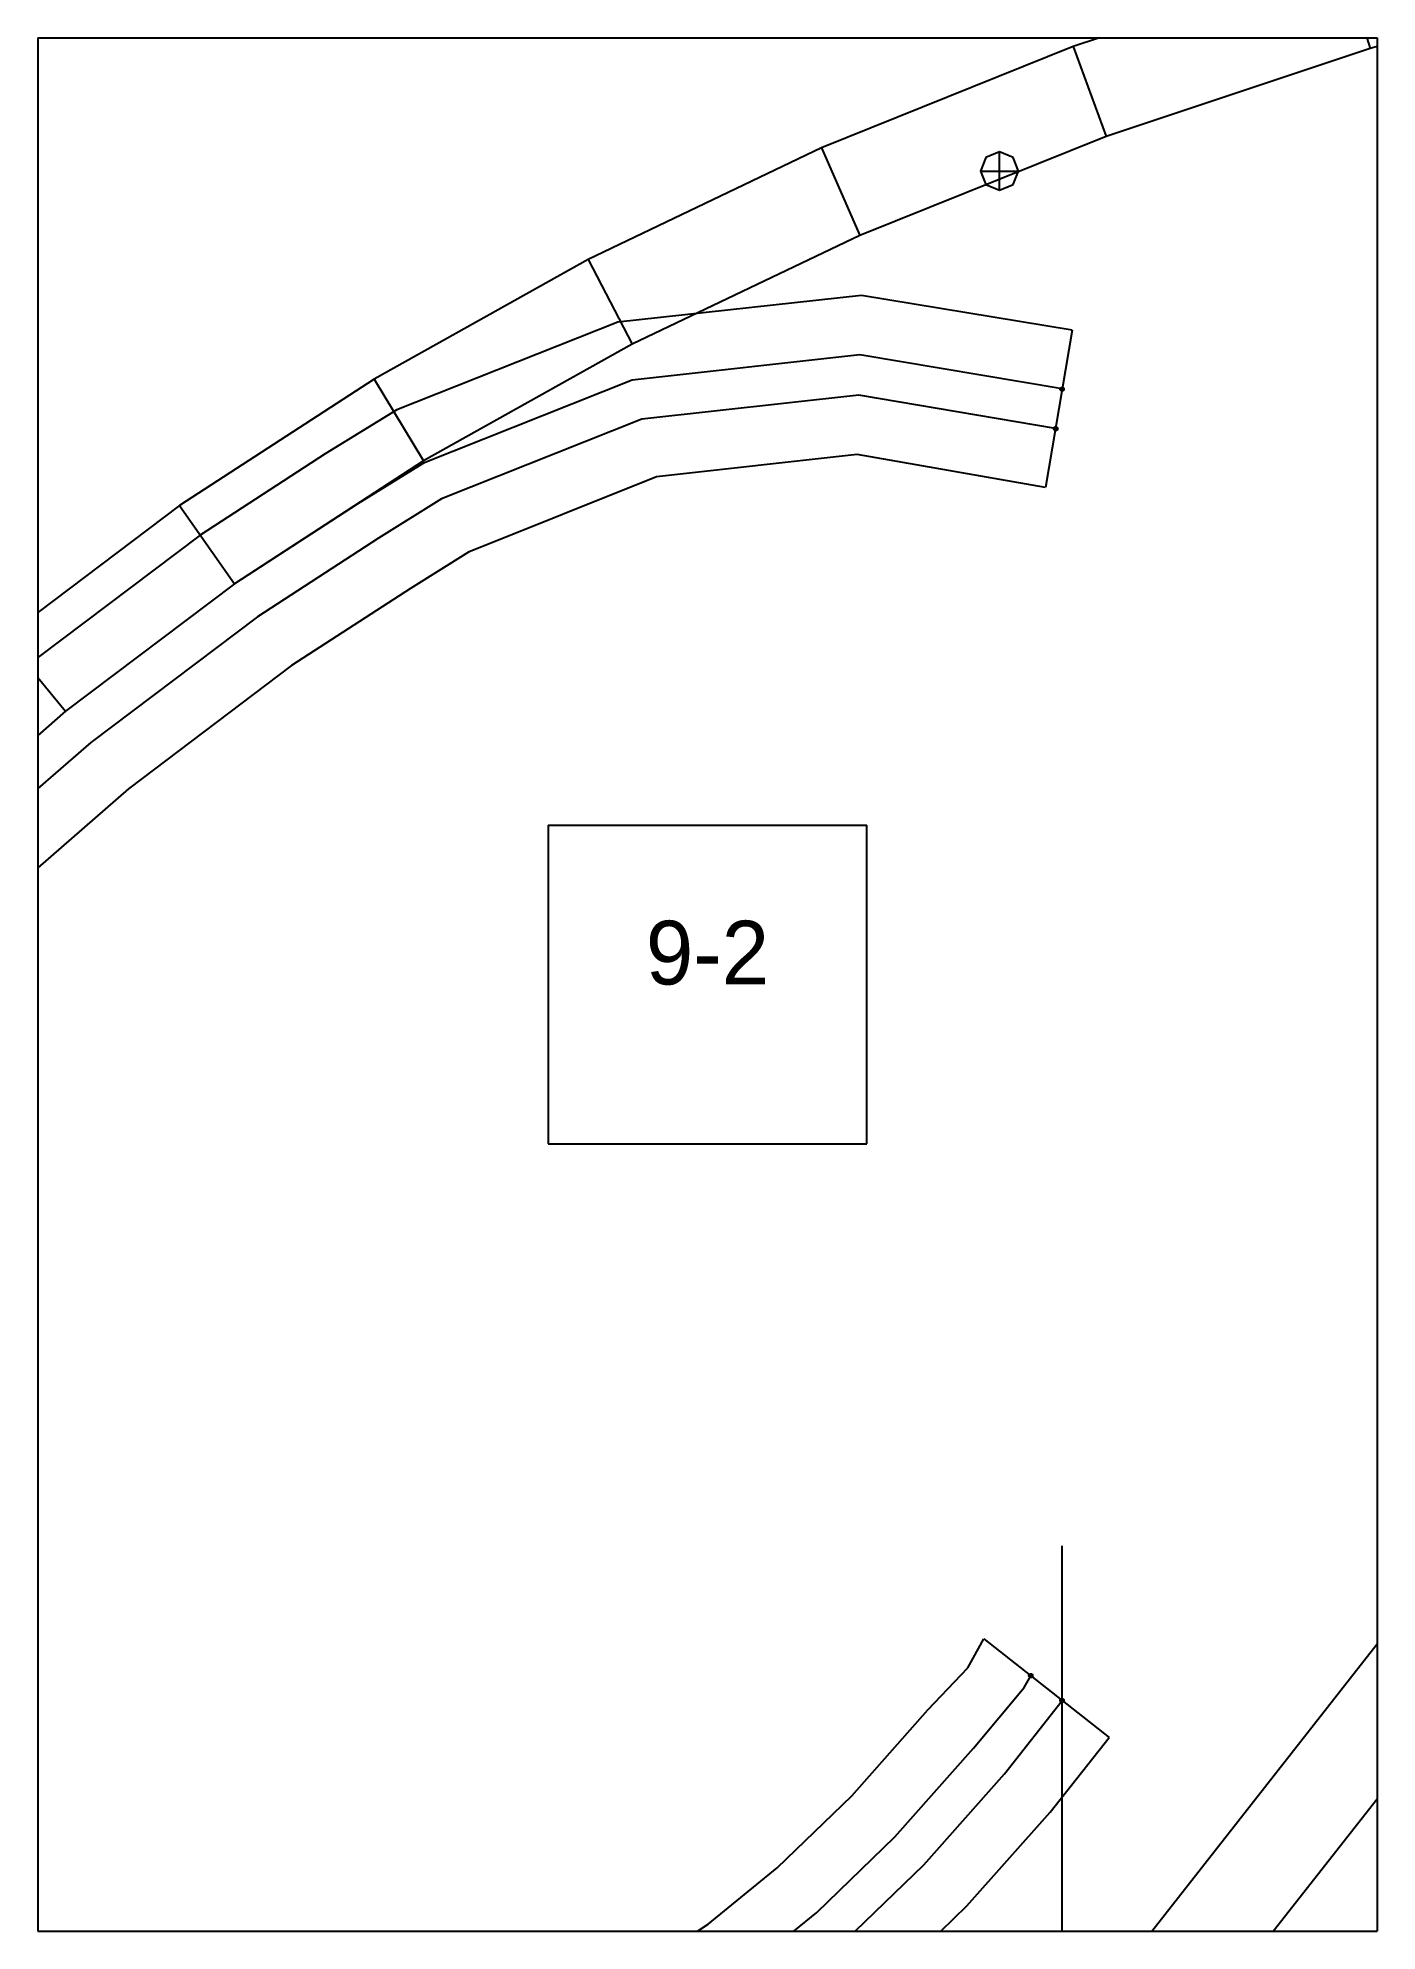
# Paper-space layout 'Plan 9-2' of a CAD drawing. Header units: metres, sheet in millimetres. Extents: x 0 to 210, y 0 to 297.
# The model-space entities are those that its viewports show. They can reach past a viewport. Long polylines and large blocks are cut down to what shows.
import ezdxf
from ezdxf.enums import TextEntityAlignment as Align

# ---------------------------------------------------------------- set-up
doc = ezdxf.new("R2010")
doc.units = ezdxf.units.M
for name, color, linetype in [('default', 7, 'Continuous'), ('mcircles', 7, 'Continuous'), ('TEXTLAYER', 7, 'Continuous'), ('VIEWPORTS', 7, 'Continuous')]:
    doc.layers.add(name, color=color, linetype=linetype)

msp = doc.modelspace()

# ---------------------------------------------------------------- linework, layer by layer
at = {"color": 9}
for p, q in [((210, -2079), (210, -2376)), ((210, -2079), (210, -2376)), ((420, -2079), (420, -2376)), ((420, -2079), (420, -2376)), ((0, -2376), (210, -2376)), ((0, -2376), (210, -2376)), ((210, -2376), (420, -2376)), ((210, -2376), (210, -2673)), ((210, -2376), (420, -2376)), ((210, -2376), (210, -2673)), ((420, -2376), (630, -2376)), ((420, -2376), (420, -2673)), ((420, -2376), (630, -2376)), ((420, -2376), (420, -2673)), ((290, -2499.5), (340, -2499.5)), ((290, -2499.5), (290, -2549.5)), ((340, -2549.5), (340, -2499.5)), ((290, -2549.5), (340, -2549.5)), ((0, -2673), (210, -2673)), ((0, -2673), (210, -2673)), ((210, -2673), (420, -2673)), ((210, -2673), (210, -2970)), ((210, -2673), (420, -2673)), ((210, -2673), (210, -2970)), ((420, -2673), (630, -2673)), ((420, -2673), (420, -2970)), ((420, -2673), (630, -2673)), ((420, -2673), (420, -2970))]:
    msp.add_line(p, q, dxfattribs=at)
at = {"layer": 'default', "color": 7, "linetype": 'Continuous'}
for p, q in [((414.61, -2363.3), (372.34, -2377.38)), ((414.61, -2363.3), (418.91, -2377.67)), ((463.02, -2365.9), (418.91, -2377.67)), ((372.34, -2377.38), (332.86, -2393.26)), ((372.34, -2377.38), (377.51, -2391.46)), ((418.91, -2377.67), (377.51, -2391.46)), ((370.63, -2690.9), (608.68, -2387.33)), ((332.86, -2393.26), (296.3, -2410.75)), ((332.86, -2393.26), (338.9, -2406.99)), ((377.51, -2391.46), (338.9, -2406.99)), ((358.67, -2394.77), (357.79, -2396.89)), ((360.79, -2393.89), (358.67, -2394.77)), ((362.91, -2394.77), (360.79, -2393.89)), ((360.79, -2399.89), (360.79, -2393.89)), ((363.79, -2396.89), (362.91, -2394.77)), ((357.79, -2396.89), (358.67, -2399.01)), ((357.79, -2396.89), (363.79, -2396.89)), ((358.67, -2399.01), (360.79, -2399.89)), ((360.79, -2399.89), (362.91, -2399.01)), ((362.91, -2399.01), (363.79, -2396.89)), ((338.9, -2406.99), (303.2, -2424.07)), ((296.3, -2410.75), (262.71, -2429.53)), ((296.3, -2410.75), (303.2, -2424.07)), ((380.03, -2703.21), (609.52, -2410.57)), ((339.17, -2416.39), (300.94, -2420.61)), ((372.18, -2421.86), (339.17, -2416.39)), ((300.94, -2420.61), (266.26, -2434.35)), ((372.18, -2421.86), (368.02, -2446.52)), ((303.2, -2424.07), (270.47, -2442.37)), ((338.9, -2425.73), (303.2, -2429.68)), ((370.63, -2431.08), (338.9, -2425.73)), ((262.71, -2429.53), (232.2, -2449.38)), ((262.71, -2429.53), (270.47, -2442.37)), ((303.2, -2429.68), (270.47, -2442.7)), ((338.72, -2432.03), (304.72, -2435.79)), ((369.58, -2437.3), (338.72, -2432.03)), ((266.26, -2434.35), (255.04, -2441.25)), ((304.72, -2435.79), (273.3, -2448.33)), ((255.04, -2441.25), (235.44, -2454.01)), ((270.47, -2442.37), (240.81, -2461.66)), ((270.47, -2442.7), (260.05, -2449.15)), ((338.46, -2441.38), (306.99, -2444.86)), ((368.02, -2446.52), (338.46, -2441.38)), ((306.99, -2444.86), (277.51, -2456.68)), ((232.2, -2449.38), (204.86, -2470)), ((232.2, -2449.38), (240.81, -2461.66)), ((260.05, -2449.15), (240.81, -2461.66)), ((273.3, -2448.33), (263.43, -2454.47)), ((235.44, -2454.01), (208.43, -2474.38)), ((263.43, -2454.47), (244.43, -2466.82)), ((277.51, -2456.68), (268.43, -2462.36)), ((240.81, -2461.66), (214.32, -2481.64)), ((240.81, -2461.66), (214.32, -2481.64)), ((268.43, -2462.36), (249.79, -2474.48)), ((244.43, -2466.82), (218.29, -2486.53)), ((204.86, -2470), (214.32, -2481.64)), ((249.79, -2474.48), (224.19, -2493.79)), ((214.32, -2481.64), (191.1, -2501.94)), ((214.32, -2481.64), (191.1, -2501.94)), ((218.29, -2486.53), (195.42, -2506.52)), ((224.19, -2493.79), (201.84, -2513.32)), ((370.63, -2690.9), (370.63, -2612.54)), ((355.84, -2631.71), (358.33, -2627.15)), ((358.33, -2627.15), (377.97, -2642.63)), ((349.56, -2638.3), (355.84, -2631.71)), ((364.67, -2634.78), (365.68, -2632.94)), ((356.73, -2644.3), (364.67, -2634.78)), ((361.56, -2648.34), (370.63, -2636.84)), ((370.63, -2636.84), (370.63, -2636.84)), ((337.63, -2651.76), (349.56, -2638.3)), ((368.74, -2654.34), (377.97, -2642.63)), ((377.97, -2642.63), (377.97, -2642.63)), ((344.38, -2658.22), (356.73, -2644.3)), ((348.93, -2662.58), (361.56, -2648.34)), ((325.91, -2663.08), (337.63, -2651.76)), ((355.68, -2669.05), (368.74, -2654.34)), ((332.12, -2670.08), (344.38, -2658.22)), ((315.09, -2671.89), (325.91, -2663.08)), ((336.3, -2674.79), (348.93, -2662.58)), ((342.5, -2681.78), (355.68, -2669.05)), ((304.84, -2678.77), (315.09, -2671.89)), ((320.65, -2679.41), (332.12, -2670.08))]:
    msp.add_line(p, q, dxfattribs=at)
at = {"layer": 'mcircles', "color": 7, "linetype": 'Continuous'}
for centre in [(370.6, -2431.12), (369.6, -2437.32), (365.7, -2632.92), (370.6, -2636.82)]:
    msp.add_circle(centre, 0.3, dxfattribs=at)

# ---------------------------------------------------------------- texts
at = {"layer": 'TEXTLAYER', "color": 1}
msp.add_text('9-2', height=10, dxfattribs=at).set_placement((315, -2524.5), align=Align.CENTER)

psp = doc.layouts.new('Plan 9-2')

# ---------------------------------------------------------------- viewports
at = {"layer": 'VIEWPORTS'}
psp.add_viewport(center=(105, 148.5), size=(210, 297), view_center_point=(315, -2524.5), view_height=297, dxfattribs=at)

doc.saveas('drawing.dxf')
